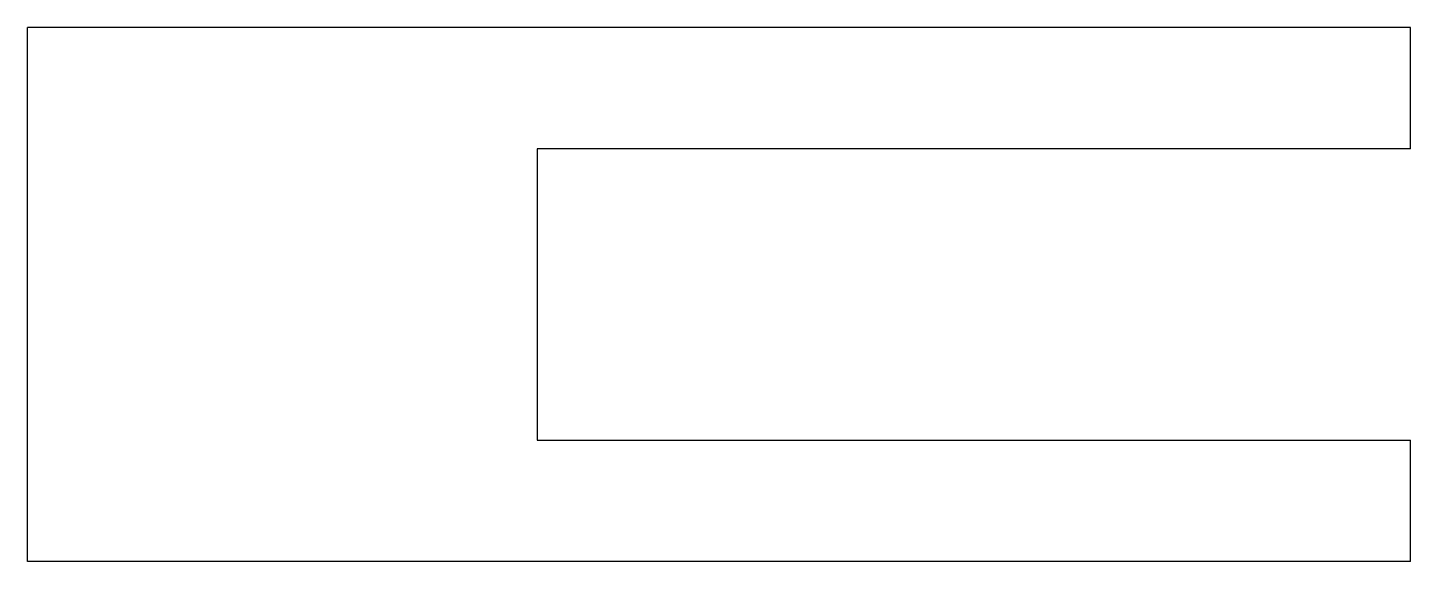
# Model space of a CAD drawing. Header units: metres. Extents: x -41 to 16, y -22 to 0.
import ezdxf

# ---------------------------------------------------------------- set-up
doc = ezdxf.new("R2010")
doc.units = ezdxf.units.M

msp = doc.modelspace()

# ---------------------------------------------------------------- linework, layer by layer
for points in [[(16, 0), (14.86, 0), (13.72, 0), (12.58, 0), (11.44, 0), (10.3, 0), (9.16, 0), (8.02, 0), (6.88, 0), (5.74, 0), (4.6, 0), (3.46, 0), (2.32, 0), (1.18, 0), (0.04, 0), (-1.1, 0), (-2.24, 0), (-3.38, 0), (-4.52, 0), (-5.66, 0), (-6.8, 0), (-7.94, 0), (-9.08, 0), (-10.22, 0), (-11.36, 0), (-12.5, 0), (-13.64, 0), (-14.78, 0), (-15.92, 0), (-17.06, 0), (-18.2, 0), (-19.34, 0), (-20.48, 0), (-21.62, 0), (-22.76, 0), (-23.9, 0), (-25.04, 0), (-26.18, 0), (-27.32, 0), (-28.46, 0), (-29.6, 0), (-30.74, 0), (-31.88, 0), (-33.02, 0), (-34.16, 0), (-35.3, 0), (-36.44, 0), (-37.58, 0), (-38.72, 0), (-39.86, 0), (-41, 0)], [(-41, -22), (-41, -21.56), (-41, -21.12), (-41, -20.68), (-41, -20.24), (-41, -19.8), (-41, -19.36), (-41, -18.92), (-41, -18.48), (-41, -18.04), (-41, -17.6), (-41, -17.16), (-41, -16.72), (-41, -16.28), (-41, -15.84), (-41, -15.4), (-41, -14.96), (-41, -14.52), (-41, -14.08), (-41, -13.64), (-41, -13.2), (-41, -12.76), (-41, -12.32), (-41, -11.88), (-41, -11.44), (-41, -11), (-41, -10.56), (-41, -10.12), (-41, -9.68), (-41, -9.24), (-41, -8.8), (-41, -8.36), (-41, -7.92), (-41, -7.48), (-41, -7.04), (-41, -6.6), (-41, -6.16), (-41, -5.72), (-41, -5.28), (-41, -4.84), (-41, -4.4), (-41, -3.96), (-41, -3.52), (-41, -3.08), (-41, -2.64), (-41, -2.2), (-41, -1.76), (-41, -1.32), (-41, -0.88), (-41, -0.44), (-41, 0)], [(16, -5), (16, -4.9), (16, -4.8), (16, -4.7), (16, -4.6), (16, -4.5), (16, -4.4), (16, -4.3), (16, -4.2), (16, -4.1), (16, -4), (16, -3.9), (16, -3.8), (16, -3.7), (16, -3.6), (16, -3.5), (16, -3.4), (16, -3.3), (16, -3.2), (16, -3.1), (16, -3), (16, -2.9), (16, -2.8), (16, -2.7), (16, -2.6), (16, -2.5), (16, -2.4), (16, -2.3), (16, -2.2), (16, -2.1), (16, -2), (16, -1.9), (16, -1.8), (16, -1.7), (16, -1.6), (16, -1.5), (16, -1.4), (16, -1.3), (16, -1.2), (16, -1.1), (16, -1), (16, -0.9), (16, -0.8), (16, -0.7), (16, -0.6), (16, -0.5), (16, -0.4), (16, -0.3), (16, -0.2), (16, -0.1), (16, 0)], [(16, -5), (15.28, -5), (14.56, -5), (13.84, -5), (13.12, -5), (12.4, -5), (11.68, -5), (10.96, -5), (10.24, -5), (9.52, -5), (8.8, -5), (8.08, -5), (7.36, -5), (6.64, -5), (5.92, -5), (5.2, -5), (4.48, -5), (3.76, -5), (3.04, -5), (2.32, -5), (1.6, -5), (0.88, -5), (0.16, -5), (-0.56, -5), (-1.28, -5), (-2, -5), (-2.72, -5), (-3.44, -5), (-4.16, -5), (-4.88, -5), (-5.6, -5), (-6.32, -5), (-7.04, -5), (-7.76, -5), (-8.48, -5), (-9.2, -5), (-9.92, -5), (-10.64, -5), (-11.36, -5), (-12.08, -5), (-12.8, -5), (-13.52, -5), (-14.24, -5), (-14.96, -5), (-15.68, -5), (-16.4, -5), (-17.12, -5), (-17.84, -5), (-18.56, -5), (-19.28, -5), (-20, -5)], [(-20, -5), (-20, -5.24), (-20, -5.48), (-20, -5.72), (-20, -5.96), (-20, -6.2), (-20, -6.44), (-20, -6.68), (-20, -6.92), (-20, -7.16), (-20, -7.4), (-20, -7.64), (-20, -7.88), (-20, -8.12), (-20, -8.36), (-20, -8.6), (-20, -8.84), (-20, -9.08), (-20, -9.32), (-20, -9.56), (-20, -9.8), (-20, -10.04), (-20, -10.28), (-20, -10.52), (-20, -10.76), (-20, -11), (-20, -11.24), (-20, -11.48), (-20, -11.72), (-20, -11.96), (-20, -12.2), (-20, -12.44), (-20, -12.68), (-20, -12.92), (-20, -13.16), (-20, -13.4), (-20, -13.64), (-20, -13.88), (-20, -14.12), (-20, -14.36), (-20, -14.6), (-20, -14.84), (-20, -15.08), (-20, -15.32), (-20, -15.56), (-20, -15.8), (-20, -16.04), (-20, -16.28), (-20, -16.52), (-20, -16.76), (-20, -17)], [(-20, -17), (-19.28, -17), (-18.56, -17), (-17.84, -17), (-17.12, -17), (-16.4, -17), (-15.68, -17), (-14.96, -17), (-14.24, -17), (-13.52, -17), (-12.8, -17), (-12.08, -17), (-11.36, -17), (-10.64, -17), (-9.92, -17), (-9.2, -17), (-8.48, -17), (-7.76, -17), (-7.04, -17), (-6.32, -17), (-5.6, -17), (-4.88, -17), (-4.16, -17), (-3.44, -17), (-2.72, -17), (-2, -17), (-1.28, -17), (-0.56, -17), (0.16, -17), (0.88, -17), (1.6, -17), (2.32, -17), (3.04, -17), (3.76, -17), (4.48, -17), (5.2, -17), (5.92, -17), (6.64, -17), (7.36, -17), (8.08, -17), (8.8, -17), (9.52, -17), (10.24, -17), (10.96, -17), (11.68, -17), (12.4, -17), (13.12, -17), (13.84, -17), (14.56, -17), (15.28, -17), (16, -17)], [(16, -22), (16, -21.9), (16, -21.8), (16, -21.7), (16, -21.6), (16, -21.5), (16, -21.4), (16, -21.3), (16, -21.2), (16, -21.1), (16, -21), (16, -20.9), (16, -20.8), (16, -20.7), (16, -20.6), (16, -20.5), (16, -20.4), (16, -20.3), (16, -20.2), (16, -20.1), (16, -20), (16, -19.9), (16, -19.8), (16, -19.7), (16, -19.6), (16, -19.5), (16, -19.4), (16, -19.3), (16, -19.2), (16, -19.1), (16, -19), (16, -18.9), (16, -18.8), (16, -18.7), (16, -18.6), (16, -18.5), (16, -18.4), (16, -18.3), (16, -18.2), (16, -18.1), (16, -18), (16, -17.9), (16, -17.8), (16, -17.7), (16, -17.6), (16, -17.5), (16, -17.4), (16, -17.3), (16, -17.2), (16, -17.1), (16, -17)], [(16, -22), (14.86, -22), (13.72, -22), (12.58, -22), (11.44, -22), (10.3, -22), (9.16, -22), (8.02, -22), (6.88, -22), (5.74, -22), (4.6, -22), (3.46, -22), (2.32, -22), (1.18, -22), (0.04, -22), (-1.1, -22), (-2.24, -22), (-3.38, -22), (-4.52, -22), (-5.66, -22), (-6.8, -22), (-7.94, -22), (-9.08, -22), (-10.22, -22), (-11.36, -22), (-12.5, -22), (-13.64, -22), (-14.78, -22), (-15.92, -22), (-17.06, -22), (-18.2, -22), (-19.34, -22), (-20.48, -22), (-21.62, -22), (-22.76, -22), (-23.9, -22), (-25.04, -22), (-26.18, -22), (-27.32, -22), (-28.46, -22), (-29.6, -22), (-30.74, -22), (-31.88, -22), (-33.02, -22), (-34.16, -22), (-35.3, -22), (-36.44, -22), (-37.58, -22), (-38.72, -22), (-39.86, -22), (-41, -22)]]:
    msp.add_lwpolyline(points)

doc.saveas('drawing.dxf')
